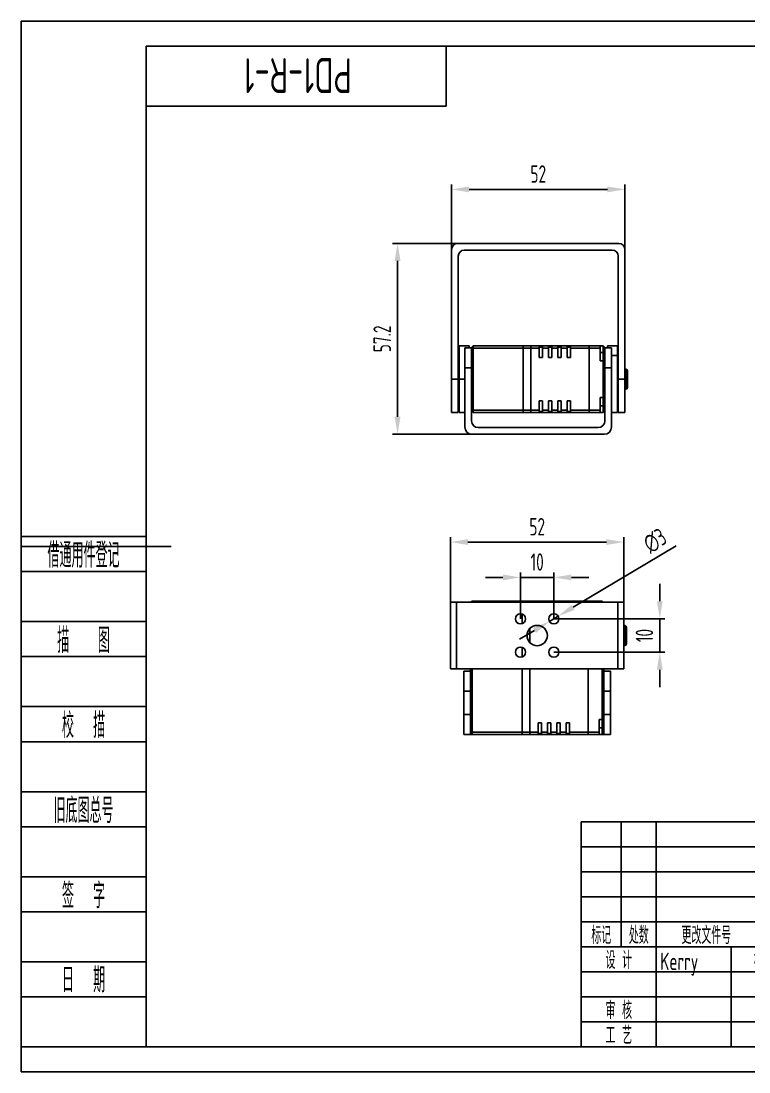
# Model space of a CAD drawing. Header units: inches. Extents: x -38 to 408, y -8 to 308.
# Drawn here: x -37.5 to 180.8, y -7.5 to 307.5 of the extents above; entities that cross this region are included whole.
import ezdxf
from ezdxf.enums import TextEntityAlignment as Align

# ---------------------------------------------------------------- set-up
doc = ezdxf.new("R2010")
doc.units = ezdxf.units.IN
doc.header["$LTSCALE"] = 1.5
doc.header["$MEASUREMENT"] = 0
for name, color, linetype in [('1轮廓实线层', 7, 'Continuous'), ('2细线层', 4, 'Continuous'), ('6文字层', 3, 'Continuous'), ('7标注层', 4, 'Continuous'), ('图框层', 7, 'Continuous')]:
    doc.layers.add(name, color=color, linetype=linetype)
doc.styles.add('PC_TEXTSTYLE', font='ISOCP.SHX', dxfattribs={"width": 0.707, "bigfont": 'GBCBIG.SHX'})
doc.dimstyles.new('GB_DIAMETER', dxfattribs={"dimtxt": 3.5, "dimasz": 3.5, "dimexe": 1, "dimexo": 0, "dimgap": 1.5, "dimtad": 1, "dimjust": 4, "dimdsep": 46, "dimtxsty": 'PC_TEXTSTYLE', "dimcen": 0, "dimclrd": 256, "dimclrt": 3, "dimadec": 0, "dimazin": 2, "dimtp": 0.1, "dimtm": 0.1, "dimtfac": 0.71, "dimtdec": 3, "dimtmove": 0, "dimatfit": 2, "dimfxl": 1, "dimtfill": 1, "dimarcsym": 0})
doc.dimstyles.new('GB_LINEAR', dxfattribs={"dimtxt": 3.5, "dimasz": 3.5, "dimexe": 1, "dimexo": 0, "dimgap": 1.5, "dimtad": 1, "dimdsep": 46, "dimtxsty": 'PC_TEXTSTYLE', "dimcen": 0, "dimclrd": 256, "dimclrt": 3, "dimadec": 0, "dimazin": 2, "dimtp": 0.1, "dimtm": 0.1, "dimtfac": 0.71, "dimtdec": 3, "dimtmove": 0, "dimatfit": 3, "dimfxl": 1, "dimtfill": 1, "dimarcsym": 0})

# ---------------------------------------------------------------- blocks, each defined once
blk = doc.blocks.new('ZwmFrameMain_A4^_^无分区图框^_^landscape')
at = {"layer": '1轮廓实线层'}
for p, q in [((0, 0), (0, 200)), ((267, 200), (0, 200)), ((-25, 100), (5, 100)), ((0, 0), (267, 0))]:
    blk.add_line(p, q, dxfattribs=at)
at = {"layer": '2细线层'}
for p, q in [((-25, -5), (-25, 205)), ((272, 205), (-25, 205)), ((-25, -5), (272, -5))]:
    blk.add_line(p, q, dxfattribs=at)
blk = doc.blocks.new('ZwmFrameMain_标题栏1')
at = {"layer": '1轮廓实线层'}
for p, q in [((-180, 0), (-180, 45)), ((0, 45), (-180, 45)), ((-172, 20), (-172, 45)), ((-165, 20), (-165, 45)), ((-145, 20), (-145, 45)), ((-130, 20), (-130, 45)), ((-120, 0), (-120, 45)), ((0, 0), (0, 45)), ((-60, 30), (0, 30)), ((-180, 20), (-60, 20)), ((-165, 0), (-165, 20)), ((-150, 0), (-150, 20)), ((-135, 0), (-135, 20)), ((-60, 15), (0, 15)), ((-180, 0), (0, 0))]:
    blk.add_line(p, q, dxfattribs=at)
at = {"layer": '1轮廓实线层', "color": 7}
for p, q in [((-60, 0), (-60, 45)), ((-180, 25), (-120, 25))]:
    blk.add_line(p, q, dxfattribs=at)
at = {"layer": '2细线层'}
for p, q in [((-180, 40), (-120, 40)), ((-180, 35), (-120, 35)), ((-180, 30), (-120, 30)), ((-90, 0), (-90, 20)), ((-75, 6), (-75, 20)), ((-180, 15), (-120, 15)), ((-120, 14), (-60, 14)), ((-112.5, 6), (-112.5, 14)), ((-105, 6), (-105, 14)), ((-97.5, 6), (-97.5, 14)), ((-180, 10), (-120, 10)), ((-180, 5), (-120, 5)), ((-120, 6), (-60, 6))]:
    blk.add_line(p, q, dxfattribs=at)
at = {"layer": '6文字层', "style": 'PC_TEXTSTYLE', "width": 0.667}
for s, p in [('标记', (-176, 22.5)), ('处数', (-168.5, 22.5)), (' 更改文件号 ', (-155, 22.5)), (' 签 字 ', (-137.5, 22.5)), (' 日期 ', (-125, 22.5)), (' 设 计 ', (-172.5, 17.51)), (' 标准化 ', (-142.5, 17.51)), (' 图 样 标 记 ', (-105, 17)), (' 重 量 ', (-82.5, 17)), (' 比 例 ', (-67.5, 17)), (' 审 核 ', (-172.5, 7.5)), (' 工 艺 ', (-172.5, 2.5)), (' 日 期 ', (-142.5, 2.5)), ('共       页', (-105, 3)), ('第       页', (-75, 3))]:
    blk.add_text(s, height=3.5, dxfattribs=at).set_placement(p, align=Align.MIDDLE)
at = {"layer": '6文字层', "style": 'PC_TEXTSTYLE', "flags": 8}
for tag, height, width, p, p2 in [('企业名称', 5, 3.445461, (-54.29, 34.82), (-5.27, 34.82)), ('产品名称或材料标记', 7, 1.034456, (-113.46, 28.64), (-66.42, 28.64)), ('图样名称', 5, 3.480264, (-54.79, 19.98), (-5.27, 19.98)), ('标准化', 3.5, 1.756036, (-133.83, 15.37), (-120.75, 15.37)), ('重量', 3.5, 2.448074, (-88.46, 7.54), (-76.55, 7.54)), ('比例', 3.5, 2.367734, (-73.35, 7.54), (-61.93, 7.54)), ('图样代号', 5, 3.489916, (-54.79, 5.63), (-5.52, 5.63)), ('审核', 3.5, 2.723972, (-163.99, 5.37), (-150.63, 5.37)), ('工艺', 3.5, 2.851598, (-164.21, 0.37), (-150.89, 0.37)), ('共几页', 3.5, 0.953151, (-108.58, 1.48), (-101.56, 1.48)), ('日期', 3.5, 2.733185, (-133.83, 0.37), (-120.75, 0.37))]:
    blk.add_attdef(tag, text='', height=height, dxfattribs=dict(at, width=width)).set_placement(p, p2, align=Align.FIT)
at = {"layer": '6文字层', "style": 'PC_TEXTSTYLE', "width": 9.901758, "flags": 8}
blk.add_attdef('设计', text='', height=3.5, rotation=359.5768, dxfattribs=at).set_placement((-164.23, 15.37), (-150.37, 15.27), align=Align.FIT)
at = {"layer": '6文字层', "color": 3, "style": 'PC_TEXTSTYLE', "width": 0.96618, "flags": 8}
blk.add_attdef('第几页', text='', height=3.5, dxfattribs=at).set_placement((-78.29, 1.5), (-71.16, 1.5), align=Align.FIT)
at = {"layer": '6文字层', "color": 0, "style": 'PC_TEXTSTYLE', "width": 0.715273, "flags": 8}
blk.add_attdef('图纸张数', text='', height=3.5, dxfattribs=at).set_placement((-2.66, -3.87), (4.46, -3.87), align=Align.FIT)
blk = doc.blocks.new('ZwmFrameMain_图样代号')
at = {"layer": '2细线层', "linetype": 'Continuous'}
for p in [(60, 0), (0, -12)]:
    blk.add_line(p, (60, -12), dxfattribs=at)
at = {"layer": '6文字层', "style": 'PC_TEXTSTYLE', "width": 2.827942}
blk.add_attdef('图样代号', text='', height=7, rotation=180, dxfattribs=at).set_placement((58.24, -2.4), (2.35, -2.4), align=Align.FIT)
blk = doc.blocks.new('ZwmFrameMain_附加栏')
at = {"layer": '2细线层'}
for p, q in [((-25, 102), (0, 102)), ((-25, 95), (0, 95)), ((-25, 85), (0, 85)), ((-25, 78), (0, 78)), ((-25, 68), (0, 68)), ((-25, 61), (0, 61)), ((-25, 51), (0, 51)), ((-25, 44), (0, 44)), ((-25, 34), (0, 34)), ((-25, 27), (0, 27)), ((-25, 17), (0, 17)), ((-25, 10), (0, 10)), ((-25, 0), (0, 0))]:
    blk.add_line(p, q, dxfattribs=at)
at = {"layer": '6文字层', "color": 3, "style": 'PC_TEXTSTYLE'}
for s, width, p in [('借通用件登记', 0.667, (-12.5, 98.5)), ('描   图', 0.6667, (-12.5, 81.5)), ('校  描', 0.667, (-12.5, 64.5)), ('旧底图总号', 0.667, (-12.5, 47.5)), ('签  字', 0.667, (-12.5, 30.5)), ('日  期', 0.667, (-12.49, 13.6))]:
    blk.add_text(s, height=5, dxfattribs=dict(at, width=width)).set_placement(p, align=Align.MIDDLE)
at = {"layer": '6文字层', "style": 'PC_TEXTSTYLE'}
for tag, width, p, p2 in [('借通用件登记', 0.671328, (-23.44, 86.36), (-1.25, 86.36)), ('描图', 2.120922, (-23.44, 69.36), (-1.25, 69.36)), ('校图', 2.149976, (-23.75, 52.06), (-1.25, 52.06)), ('旧底图总号', 0.761452, (-22.84, 35.67), (-1.86, 35.67)), ('签字', 2.026939, (-23.14, 18.37), (-1.56, 18.37)), ('日期', 1.89999, (-22.84, 1.37), (-2.17, 1.37))]:
    blk.add_attdef(tag, text='', height=5, dxfattribs=dict(at, width=width)).set_placement(p, p2, align=Align.FIT)
blk = doc.blocks.new('*D25')
at = {"layer": '7标注层', "color": 0, "lineweight": -2}
for p, q in [((91.61, 239.03), (91.61, 258.53)), ((143.61, 239.03), (143.61, 258.53))]:
    blk.add_line(p, q, dxfattribs=at)
at = {"layer": '7标注层', "lineweight": -2}
blk.add_line((96.86, 257.03), (138.36, 257.03), dxfattribs=at)
at = {"layer": '7标注层'}
for points in [[(96.86, 257.91), (96.86, 256.16), (91.61, 257.03)], [(138.36, 256.16), (138.36, 257.91), (143.61, 257.03)]]:
    blk.add_solid(points, dxfattribs=at)
at = {"layer": 'Defpoints', "color": 0}
for p in [(143.61, 257.03), (91.61, 239.03), (143.61, 239.03)]:
    blk.add_point(p, dxfattribs=at)
at = {"layer": '7标注层', "color": 3, "insert": (117.61, 261.64), "char_height": 5.25, "attachment_point": 5, "style": 'PC_TEXTSTYLE', "bg_fill": 3, "box_fill_scale": 1.25, "bg_fill_color": 257, "bg_fill_transparency": 0}
blk.add_mtext('52', dxfattribs=at)
blk = doc.blocks.new('*D26')
at = {"layer": '7标注层', "color": 0, "lineweight": -2}
for p, q in [((93.41, 240.83), (73.91, 240.83)), ((97.79, 183.63), (73.91, 183.63))]:
    blk.add_line(p, q, dxfattribs=at)
at = {"layer": '7标注层', "lineweight": -2}
blk.add_line((75.41, 235.58), (75.41, 188.88), dxfattribs=at)
at = {"layer": '7标注层'}
for points in [[(76.29, 235.58), (74.54, 235.58), (75.41, 240.83)], [(74.54, 188.88), (76.29, 188.88), (75.41, 183.63)]]:
    blk.add_solid(points, dxfattribs=at)
at = {"layer": 'Defpoints', "color": 0}
for p in [(93.41, 240.83), (75.41, 183.63), (97.79, 183.63)]:
    blk.add_point(p, dxfattribs=at)
at = {"layer": '7标注层', "color": 3, "insert": (70.8, 212.23), "char_height": 5.25, "attachment_point": 5, "rotation": 90, "style": 'PC_TEXTSTYLE', "bg_fill": 3, "box_fill_scale": 1.25, "bg_fill_color": 257, "bg_fill_transparency": 0}
blk.add_mtext('57.2', dxfattribs=at)
blk = doc.blocks.new('*D29')
at = {"layer": '7标注层', "color": 0, "lineweight": -2}
for p, q in [((91.28, 133.32), (91.28, 152.82)), ((143.28, 133.32), (143.28, 152.82))]:
    blk.add_line(p, q, dxfattribs=at)
at = {"layer": '7标注层', "lineweight": -2}
blk.add_line((96.53, 151.32), (138.03, 151.32), dxfattribs=at)
at = {"layer": '7标注层'}
for points in [[(96.53, 152.2), (96.53, 150.45), (91.28, 151.32)], [(138.03, 150.45), (138.03, 152.2), (143.28, 151.32)]]:
    blk.add_solid(points, dxfattribs=at)
at = {"layer": 'Defpoints', "color": 0}
for p in [(143.28, 151.32), (91.28, 133.32), (143.28, 133.32)]:
    blk.add_point(p, dxfattribs=at)
at = {"layer": '7标注层', "color": 3, "insert": (117.28, 155.93), "char_height": 5.25, "attachment_point": 5, "style": 'PC_TEXTSTYLE', "bg_fill": 3, "box_fill_scale": 1.25, "bg_fill_color": 257, "bg_fill_transparency": 0}
blk.add_mtext('52', dxfattribs=at)
blk = doc.blocks.new('*D30')
at = {"layer": '7标注层', "lineweight": -2}
for p, q in [((158.99, 150.16), (128.08, 131.77)), ((120.99, 127.55), (123.57, 129.09)), ((116.48, 124.87), (111.97, 122.18))]:
    blk.add_line(p, q, dxfattribs=at)
at = {"layer": '7标注层'}
for points in [[(127.63, 132.52), (128.53, 131.02), (123.57, 129.09)], [(116.93, 124.11), (116.03, 125.62), (120.99, 127.55)]]:
    blk.add_solid(points, dxfattribs=at)
at = {"layer": 'Defpoints', "color": 0}
for p in [(120.99, 127.55), (123.57, 129.09)]:
    blk.add_point(p, dxfattribs=at)
at = {"layer": '7标注层', "color": 3, "insert": (152.62, 151.74), "char_height": 5.25, "attachment_point": 5, "rotation": 30.7579, "style": 'PC_TEXTSTYLE', "bg_fill": 3, "box_fill_scale": 1.25, "bg_fill_color": 257, "bg_fill_transparency": 0}
blk.add_mtext('∅3', dxfattribs=at)
blk = doc.blocks.new('*D31')
at = {"layer": '7标注层', "color": 0, "lineweight": -2}
for p, q in [((112.28, 128.32), (112.28, 142.23)), ((122.28, 128.32), (122.28, 142.23))]:
    blk.add_line(p, q, dxfattribs=at)
at = {"layer": '7标注层', "lineweight": -2}
for p, q in [((107.03, 140.73), (101.78, 140.73)), ((112.28, 140.73), (122.28, 140.73)), ((127.53, 140.73), (132.78, 140.73))]:
    blk.add_line(p, q, dxfattribs=at)
at = {"layer": '7标注层'}
for points in [[(107.03, 139.86), (107.03, 141.61), (112.28, 140.73)], [(127.53, 141.61), (127.53, 139.86), (122.28, 140.73)]]:
    blk.add_solid(points, dxfattribs=at)
at = {"layer": 'Defpoints', "color": 0}
for p in [(112.28, 128.32), (122.28, 128.32)]:
    blk.add_point(p, dxfattribs=at)
at = {"layer": '7标注层', "color": 3, "insert": (117.28, 145.35), "char_height": 5.25, "attachment_point": 5, "style": 'PC_TEXTSTYLE', "bg_fill": 3, "box_fill_scale": 1.25, "bg_fill_color": 257, "bg_fill_transparency": 0}
blk.add_mtext('10', dxfattribs=at)
at = {"layer": 'Defpoints', "color": 0}
blk.add_point((122.28, 140.73), dxfattribs=at)
blk = doc.blocks.new('*D32')
at = {"layer": '7标注层', "lineweight": -2}
for p, q in [((154.05, 133.57), (154.05, 138.82)), ((154.05, 128.32), (154.05, 118.32)), ((154.05, 113.07), (154.05, 107.82))]:
    blk.add_line(p, q, dxfattribs=at)
at = {"layer": '7标注层', "color": 0, "lineweight": -2}
for p, q in [((122.28, 128.32), (155.55, 128.32)), ((122.28, 118.32), (155.55, 118.32))]:
    blk.add_line(p, q, dxfattribs=at)
at = {"layer": '7标注层'}
for points in [[(153.18, 133.57), (154.93, 133.57), (154.05, 128.32)], [(154.93, 113.07), (153.18, 113.07), (154.05, 118.32)]]:
    blk.add_solid(points, dxfattribs=at)
at = {"layer": 'Defpoints', "color": 0}
for p in [(122.28, 128.32), (122.28, 118.32)]:
    blk.add_point(p, dxfattribs=at)
at = {"layer": '7标注层', "color": 3, "insert": (149.44, 123.32), "char_height": 5.25, "attachment_point": 5, "rotation": 90, "style": 'PC_TEXTSTYLE', "bg_fill": 3, "box_fill_scale": 1.25, "bg_fill_color": 257, "bg_fill_transparency": 0}
blk.add_mtext('10', dxfattribs=at)
at = {"layer": 'Defpoints', "color": 0}
blk.add_point((154.05, 118.32), dxfattribs=at)

msp = doc.modelspace()

# ---------------------------------------------------------------- linework, layer by layer
at = {"color": 7, "linetype": 'Continuous', "lineweight": 25}
for p, q in [((141.814, 240.832), (93.414, 240.832)), ((91.614, 200.133), (91.614, 239.032)), ((93.614, 200.133), (93.614, 237.032)), ((139.814, 238.832), (95.414, 238.832)), ((141.614, 200.133), (141.614, 237.032)), ((143.614, 200.133), (143.614, 239.032)), ((96.839, 210.133), (93.839, 210.133)), ((93.839, 200.133), (93.839, 210.133)), ((97.589, 209.514), (95.589, 209.514)), ((95.589, 203.514), (95.589, 209.514)), ((96.839, 210.133), (96.839, 209.514)), ((97.589, 209.633), (98.089, 210.133)), ((97.589, 209.633), (97.589, 209.433)), ((97.589, 209.433), (97.589, 205.912)), ((98.089, 209.433), (97.589, 209.433)), ((98.089, 210.133), (113.089, 210.133)), ((98.089, 209.433), (98.089, 190.833)), ((113.089, 209.433), (98.089, 209.433)), ((113.089, 210.133), (115.389, 210.133)), ((113.089, 210.133), (113.089, 209.433)), ((115.389, 209.433), (113.089, 209.433)), ((113.089, 209.433), (113.089, 190.833)), ((115.389, 209.433), (115.389, 210.133)), ((115.389, 210.133), (117.889, 210.133)), ((115.389, 190.833), (115.389, 209.433)), ((117.889, 209.433), (115.389, 209.433)), ((117.889, 209.433), (117.889, 210.133)), ((117.889, 210.133), (118.889, 210.133)), ((117.889, 209.883), (118.889, 209.883)), ((118.889, 209.783), (117.889, 209.783)), ((117.889, 206.633), (117.889, 209.433)), ((118.889, 210.133), (120.689, 210.133)), ((118.889, 210.133), (118.889, 209.433)), ((118.889, 209.433), (118.889, 206.633)), ((120.689, 209.433), (118.889, 209.433)), ((120.689, 209.433), (120.689, 210.133)), ((120.689, 210.133), (121.689, 210.133)), ((120.689, 209.883), (121.689, 209.883)), ((121.689, 209.783), (120.689, 209.783)), ((120.689, 206.633), (120.689, 209.433)), ((121.689, 210.133), (123.489, 210.133)), ((121.689, 210.133), (121.689, 209.433)), ((121.689, 209.433), (121.689, 206.633)), ((123.489, 209.433), (121.689, 209.433)), ((123.489, 209.433), (123.489, 210.133)), ((123.489, 210.133), (124.489, 210.133)), ((123.489, 209.883), (124.489, 209.883)), ((124.489, 209.783), (123.489, 209.783)), ((123.489, 206.633), (123.489, 209.433)), ((124.489, 210.133), (126.289, 210.133)), ((124.489, 210.133), (124.489, 209.433)), ((124.489, 209.433), (124.489, 206.633)), ((126.289, 209.433), (124.489, 209.433)), ((126.289, 209.433), (126.289, 210.133)), ((126.289, 210.133), (127.289, 210.133)), ((126.289, 209.883), (127.289, 209.883)), ((127.289, 209.783), (126.289, 209.783)), ((126.289, 206.633), (126.289, 209.433)), ((127.289, 210.133), (132.889, 210.133)), ((127.289, 210.133), (127.289, 209.433)), ((127.289, 209.433), (127.289, 206.633)), ((132.889, 209.433), (127.289, 209.433)), ((132.889, 210.133), (136.189, 210.133)), ((132.889, 210.133), (132.889, 209.433)), ((136.189, 209.433), (132.889, 209.433)), ((132.889, 209.433), (132.889, 190.833)), ((136.189, 209.433), (136.189, 210.133)), ((137.089, 210.133), (136.189, 210.133)), ((136.189, 205.633), (136.189, 209.433)), ((136.189, 208.133), (137.089, 208.133)), ((137.589, 209.633), (137.089, 210.133)), ((137.089, 208.133), (137.089, 210.133)), ((137.089, 208.133), (137.589, 208.133)), ((137.589, 209.43), (137.589, 209.633)), ((137.589, 203.514), (137.589, 209.514)), ((139.589, 209.514), (137.589, 209.514)), ((141.389, 210.133), (138.389, 210.133)), ((138.389, 209.514), (138.389, 210.133)), ((139.589, 209.514), (139.589, 203.514)), ((141.389, 210.133), (141.389, 207.204)), ((93.839, 205.133), (93.614, 205.133)), ((97.589, 205.912), (97.589, 203.514)), ((118.889, 206.633), (117.889, 206.633)), ((121.689, 206.633), (120.689, 206.633)), ((124.489, 206.633), (123.489, 206.633)), ((127.289, 206.633), (126.289, 206.633)), ((137.089, 205.633), (136.189, 205.633)), ((137.089, 194.633), (137.089, 205.633)), ((137.089, 205.633), (137.589, 205.133)), ((141.389, 207.204), (141.389, 190.133)), ((141.614, 205.133), (141.389, 205.133)), ((97.589, 203.514), (95.589, 203.514)), ((95.589, 203.514), (95.589, 185.833)), ((97.589, 203.514), (97.589, 187.633)), ((139.589, 203.514), (137.589, 203.514)), ((137.589, 187.633), (137.589, 203.514)), ((139.589, 203.514), (139.589, 185.833)), ((143.889, 203.133), (143.614, 203.133)), ((144.389, 200.133), (144.389, 202.633)), ((93.614, 200.133), (91.614, 200.133)), ((91.614, 190.131), (91.614, 200.133)), ((93.614, 190.131), (93.614, 200.133)), ((93.839, 190.133), (93.839, 200.133)), ((141.614, 200.133), (143.614, 200.133)), ((141.614, 190.131), (141.614, 200.133)), ((143.614, 190.131), (143.614, 200.133)), ((143.889, 200.133), (144.389, 200.133)), ((144.389, 197.633), (144.389, 200.133)), ((143.614, 197.133), (143.889, 197.133)), ((93.614, 195.133), (93.839, 195.133)), ((118.889, 193.633), (117.889, 193.633)), ((117.889, 193.633), (117.889, 190.833)), ((118.889, 190.833), (118.889, 193.633)), ((121.689, 193.633), (120.689, 193.633)), ((120.689, 193.633), (120.689, 190.833)), ((121.689, 190.833), (121.689, 193.633)), ((124.489, 193.633), (123.489, 193.633)), ((123.489, 193.633), (123.489, 190.833)), ((124.489, 190.833), (124.489, 193.633)), ((127.289, 193.633), (126.289, 193.633)), ((126.289, 193.633), (126.289, 190.833)), ((127.289, 190.833), (127.289, 193.633)), ((137.089, 194.633), (136.189, 194.633)), ((136.189, 190.833), (136.189, 194.633)), ((137.589, 195.133), (137.089, 194.633)), ((141.389, 195.133), (141.614, 195.133)), ((91.614, 190.131), (93.614, 190.131)), ((93.839, 190.133), (95.589, 190.133)), ((97.589, 190.833), (98.089, 190.833)), ((98.089, 190.133), (97.589, 190.633)), ((98.089, 190.833), (113.089, 190.833)), ((113.089, 190.133), (98.089, 190.133)), ((113.089, 190.833), (115.389, 190.833)), ((113.089, 190.833), (113.089, 190.133)), ((115.389, 190.133), (113.089, 190.133)), ((115.389, 190.133), (115.389, 190.833)), ((115.389, 190.833), (117.889, 190.833)), ((117.889, 190.133), (115.389, 190.133)), ((117.889, 190.833), (117.889, 190.133)), ((117.889, 190.483), (118.889, 190.483)), ((118.889, 190.383), (117.889, 190.383)), ((117.889, 190.133), (118.889, 190.133)), ((118.889, 190.833), (120.689, 190.833)), ((118.889, 190.133), (118.889, 190.833)), ((120.689, 190.133), (118.889, 190.133)), ((120.689, 190.833), (120.689, 190.133)), ((120.689, 190.483), (121.689, 190.483)), ((121.689, 190.383), (120.689, 190.383)), ((120.689, 190.133), (121.689, 190.133)), ((121.689, 190.833), (123.489, 190.833)), ((121.689, 190.133), (121.689, 190.833)), ((123.489, 190.133), (121.689, 190.133)), ((123.489, 190.833), (123.489, 190.133)), ((123.489, 190.483), (124.489, 190.483)), ((124.489, 190.383), (123.489, 190.383)), ((123.489, 190.133), (124.489, 190.133)), ((124.489, 190.833), (126.289, 190.833)), ((124.489, 190.133), (124.489, 190.833)), ((126.289, 190.133), (124.489, 190.133)), ((126.289, 190.833), (126.289, 190.133)), ((126.289, 190.483), (127.289, 190.483)), ((127.289, 190.383), (126.289, 190.383)), ((126.289, 190.133), (127.289, 190.133)), ((127.289, 190.833), (132.889, 190.833)), ((127.289, 190.133), (127.289, 190.833)), ((132.889, 190.133), (127.289, 190.133)), ((132.889, 190.833), (136.189, 190.833)), ((132.889, 190.833), (132.889, 190.133)), ((136.189, 190.133), (132.889, 190.133)), ((137.089, 192.133), (136.189, 192.133)), ((136.189, 190.133), (136.189, 190.833)), ((137.089, 190.133), (136.189, 190.133)), ((137.589, 192.133), (137.089, 192.133)), ((137.089, 190.133), (137.089, 192.133)), ((137.089, 190.133), (137.589, 190.633)), ((139.589, 190.133), (141.389, 190.133)), ((141.614, 190.131), (143.614, 190.131)), ((137.389, 183.633), (97.789, 183.633)), ((135.589, 185.633), (99.589, 185.633)), ((91.279, 113.317), (91.279, 133.32)), ((91.279, 133.32), (93.079, 133.32)), ((93.079, 133.32), (93.079, 113.317)), ((93.079, 133.32), (141.479, 133.32)), ((97.431, 133.32), (97.754, 133.643)), ((97.754, 133.643), (112.754, 133.643)), ((112.754, 133.643), (115.054, 133.643)), ((112.754, 133.643), (112.754, 133.32)), ((115.054, 133.32), (115.054, 133.643)), ((115.054, 133.643), (117.554, 133.643)), ((117.554, 133.643), (117.554, 133.32)), ((118.554, 133.643), (117.554, 133.643)), ((118.554, 133.393), (117.554, 133.393)), ((117.554, 133.393), (118.554, 133.393)), ((118.554, 133.643), (120.354, 133.643)), ((118.554, 133.32), (118.554, 133.643)), ((120.354, 133.643), (120.354, 133.32)), ((121.354, 133.643), (120.354, 133.643)), ((121.354, 133.393), (120.354, 133.393)), ((120.354, 133.393), (121.354, 133.393)), ((121.354, 133.643), (123.154, 133.643)), ((121.354, 133.32), (121.354, 133.643)), ((123.154, 133.643), (123.154, 133.32)), ((124.154, 133.643), (123.154, 133.643)), ((124.154, 133.393), (123.154, 133.393)), ((123.154, 133.393), (124.154, 133.393)), ((124.154, 133.643), (125.954, 133.643)), ((124.154, 133.32), (124.154, 133.643)), ((125.954, 133.643), (125.954, 133.32)), ((126.954, 133.643), (125.954, 133.643)), ((126.954, 133.393), (125.954, 133.393)), ((125.954, 133.393), (126.954, 133.393)), ((126.954, 133.643), (132.554, 133.643)), ((126.954, 133.32), (126.954, 133.643)), ((132.554, 133.643), (135.854, 133.643)), ((132.554, 133.643), (132.554, 133.32)), ((135.854, 133.32), (135.854, 133.643)), ((136.754, 133.643), (135.854, 133.643)), ((137.077, 133.32), (136.754, 133.643)), ((136.754, 133.32), (136.754, 133.643)), ((141.479, 113.317), (141.479, 133.32)), ((141.479, 133.32), (143.279, 133.32)), ((143.279, 133.32), (143.279, 113.317)), ((112.754, 129.741), (112.754, 126.896)), ((143.554, 126.318), (143.279, 126.318)), ((143.554, 120.318), (143.554, 126.318)), ((115.054, 121.232), (115.054, 125.404)), ((144.054, 120.818), (144.054, 125.818)), ((112.754, 119.741), (112.754, 116.896)), ((143.554, 120.318), (143.279, 120.318)), ((93.079, 113.317), (91.279, 113.317)), ((141.479, 113.317), (93.079, 113.317)), ((95.254, 106.643), (95.254, 112.643)), ((95.254, 112.643), (97.254, 112.643)), ((97.254, 113.317), (97.254, 94.343)), ((97.754, 113.317), (97.754, 94.343)), ((112.754, 113.317), (112.754, 94.343)), ((115.054, 94.343), (115.054, 113.317)), ((132.554, 113.317), (132.554, 94.343)), ((136.754, 98.143), (136.754, 113.317)), ((137.254, 98.643), (137.254, 113.317)), ((137.254, 112.643), (139.254, 112.643)), ((139.254, 112.643), (139.254, 106.643)), ((143.279, 113.317), (141.479, 113.317)), ((95.254, 106.643), (97.254, 106.643)), ((95.254, 99.643), (95.254, 106.643)), ((137.254, 106.643), (139.254, 106.643)), ((139.254, 106.643), (139.254, 99.643)), ((97.254, 99.643), (95.254, 99.643)), ((95.254, 93.643), (95.254, 99.643)), ((136.754, 98.143), (135.854, 98.143)), ((135.854, 94.343), (135.854, 98.143)), ((137.254, 98.643), (136.754, 98.143)), ((139.254, 99.643), (137.254, 99.643)), ((137.254, 93.643), (137.254, 98.643)), ((139.254, 99.643), (139.254, 93.643)), ((117.554, 97.143), (118.554, 97.143)), ((117.554, 97.143), (117.554, 94.343)), ((118.554, 97.143), (118.554, 94.343)), ((120.354, 97.143), (121.354, 97.143)), ((120.354, 97.143), (120.354, 94.343)), ((121.354, 97.143), (121.354, 94.343)), ((123.154, 97.143), (124.154, 97.143)), ((123.154, 97.143), (123.154, 94.343)), ((124.154, 97.143), (124.154, 94.343)), ((125.954, 97.143), (126.954, 97.143)), ((125.954, 97.143), (125.954, 94.343)), ((126.954, 97.143), (126.954, 94.343)), ((136.754, 95.643), (135.854, 95.643)), ((137.254, 95.643), (136.754, 95.643)), ((136.754, 93.643), (136.754, 95.643)), ((97.254, 93.643), (95.254, 93.643)), ((97.254, 94.343), (97.754, 94.343)), ((97.254, 94.343), (97.254, 94.143)), ((97.254, 94.143), (97.254, 93.643)), ((97.754, 93.643), (97.254, 94.143)), ((97.754, 93.643), (97.254, 93.643)), ((97.754, 94.343), (112.754, 94.343)), ((112.754, 93.643), (97.754, 93.643)), ((112.754, 93.643), (99.254, 93.643)), ((112.754, 94.343), (115.054, 94.343)), ((112.754, 94.343), (112.754, 93.643)), ((115.054, 93.643), (112.754, 93.643)), ((115.054, 93.643), (115.054, 94.343)), ((115.054, 94.343), (117.554, 94.343)), ((117.554, 93.643), (115.054, 93.643)), ((117.554, 93.643), (117.554, 94.343)), ((117.554, 93.993), (118.554, 93.993)), ((118.554, 93.893), (117.554, 93.893)), ((118.554, 93.643), (117.554, 93.643)), ((118.554, 94.343), (120.354, 94.343)), ((118.554, 94.343), (118.554, 93.643)), ((120.354, 93.643), (118.554, 93.643)), ((120.354, 93.643), (120.354, 94.343)), ((120.354, 93.993), (121.354, 93.993)), ((121.354, 93.893), (120.354, 93.893)), ((121.354, 93.643), (120.354, 93.643)), ((121.354, 94.343), (123.154, 94.343)), ((121.354, 94.343), (121.354, 93.643)), ((123.154, 93.643), (121.354, 93.643)), ((123.154, 93.643), (123.154, 94.343)), ((123.154, 93.993), (124.154, 93.993)), ((124.154, 93.893), (123.154, 93.893)), ((124.154, 93.643), (123.154, 93.643)), ((124.154, 94.343), (125.954, 94.343)), ((124.154, 94.343), (124.154, 93.643)), ((125.954, 93.643), (124.154, 93.643)), ((125.954, 93.643), (125.954, 94.343)), ((125.954, 93.993), (126.954, 93.993)), ((126.954, 93.893), (125.954, 93.893)), ((126.954, 93.643), (125.954, 93.643)), ((126.954, 94.343), (132.554, 94.343)), ((126.954, 94.343), (126.954, 93.643)), ((132.554, 93.643), (126.954, 93.643)), ((132.554, 94.343), (135.854, 94.343)), ((132.554, 94.343), (132.554, 93.643)), ((135.854, 93.643), (132.554, 93.643)), ((135.854, 93.643), (135.854, 94.343)), ((136.754, 93.643), (135.854, 93.643)), ((136.754, 93.643), (137.254, 94.143)), ((137.254, 93.643), (136.754, 93.643)), ((139.254, 93.643), (137.254, 93.643))]:
    msp.add_line(p, q, dxfattribs=at)
at = {"color": 1, "linetype": 'Continuous', "lineweight": 25}
for p, q in [((139.589, 207.204), (141.389, 207.204)), ((141.614, 203.669), (141.389, 203.669)), ((143.889, 200.133), (143.889, 203.133)), ((93.614, 200.133), (93.839, 200.133)), ((93.839, 200.133), (95.589, 200.133)), ((143.889, 200.133), (143.614, 200.133)), ((143.889, 197.133), (143.889, 200.133))]:
    msp.add_line(p, q, dxfattribs=at)
at = {"color": 7, "linetype": 'Continuous', "lineweight": 25}
for centre, radius, start, end in [((93.414, 239.032), 1.8, 90, 180), ((141.814, 239.032), 1.8, 0, 90), ((95.414, 237.032), 1.8, 90, 180), ((139.814, 237.032), 1.8, 0, 90), ((143.889, 202.633), 0.5, 0, 90), ((143.889, 197.633), 0.5, 270, 0), ((99.589, 187.633), 2, 180, 270), ((135.589, 187.633), 2, 270, 0), ((97.789, 185.833), 2.2, 180, 270), ((137.389, 185.833), 2.2, 270, 0), ((112.279, 128.318), 1.5, 90, 270), ((112.279, 128.318), 1.5, 270, 90), ((122.279, 128.318), 1.5, 90, 270), ((122.279, 128.318), 1.5, 270, 90), ((117.279, 123.318), 3.05, 90, 270), ((117.279, 123.318), 3.05, 270, 90), ((143.554, 125.818), 0.5, 0, 90), ((112.279, 118.318), 1.5, 90, 270), ((112.279, 118.318), 1.5, 270, 90), ((122.279, 118.318), 1.5, 90, 270), ((122.279, 118.318), 1.5, 270, 90), ((143.554, 120.818), 0.5, 270, 0)]:
    msp.add_arc(centre, radius, start, end, dxfattribs=at)
for points in [[(98.089, 210.133), (98.089, 210.123), (98.089, 210.101), (98.089, 209.94), (98.089, 209.708), (98.089, 209.525), (98.089, 209.433)], [(137.089, 205.633), (137.089, 205.642), (137.089, 205.661), (137.089, 205.81), (137.089, 206.041), (137.089, 206.354), (137.089, 206.735), (137.089, 207.17), (137.089, 207.642), (137.089, 207.969), (137.089, 208.133)], [(137.089, 192.133), (137.089, 192.297), (137.089, 192.624), (137.089, 193.096), (137.089, 193.531), (137.089, 193.912), (137.089, 194.225), (137.089, 194.456), (137.089, 194.605), (137.089, 194.624), (137.089, 194.633)], [(137.589, 192.133), (137.589, 192.329), (137.589, 192.722), (137.589, 193.288), (137.589, 193.811), (137.589, 194.268), (137.589, 194.644), (137.589, 194.921), (137.589, 195.1), (137.589, 195.122), (137.589, 195.133)], [(98.089, 190.833), (98.089, 190.741), (98.089, 190.558), (98.089, 190.326), (98.089, 190.165), (98.089, 190.144), (98.089, 190.133)], [(136.754, 95.643), (136.754, 95.807), (136.754, 96.134), (136.754, 96.606), (136.754, 97.041), (136.754, 97.422), (136.754, 97.736), (136.754, 97.967), (136.754, 98.115), (136.754, 98.134), (136.754, 98.143)], [(97.754, 94.343), (97.754, 94.252), (97.754, 94.068), (97.754, 93.837), (97.754, 93.675), (97.754, 93.654), (97.754, 93.643)]]:
    msp.add_open_spline(points, degree=3, dxfattribs=at)
for points, knots in [([(137.589, 205.133), (137.589, 205.144), (137.589, 205.167), (137.589, 205.345), (137.589, 205.622), (137.589, 205.998), (137.589, 206.456), (137.589, 206.978), (137.589, 207.544), (137.589, 207.937), (137.589, 208.133)], [0, 0, 0, 0, 0.12500007, 0.25000013, 0.37500016, 0.50000017, 0.62500016, 0.75000013, 0.87500007, 1, 1, 1, 1]), ([(97.754, 133.643), (97.754, 133.632), (97.754, 133.61), (97.754, 133.481), (97.754, 133.361), (97.754, 133.32)], [0, 0, 0, 0, 0.39673211, 0.79346422, 1, 1, 1, 1]), ([(137.254, 95.643), (137.254, 95.84), (137.254, 96.232), (137.254, 96.799), (137.254, 97.321), (137.254, 97.778), (137.254, 98.154), (137.254, 98.431), (137.254, 98.61), (137.254, 98.632), (137.254, 98.643)], [0, 0, 0, 0, 0.12500007, 0.25000013, 0.37500016, 0.50000017, 0.62500016, 0.75000013, 0.87500007, 1, 1, 1, 1])]:
    msp.add_open_spline(points, degree=3, knots=knots, dxfattribs=at)

# ---------------------------------------------------------------- block references
at = {"layer": '图框层', "xscale": 1.5, "yscale": 1.5, "zscale": 1.5}
for name in ['ZwmFrameMain_A4^_^无分区图框^_^landscape', 'ZwmFrameMain_附加栏']:
    msp.add_blockref(name, (0, 0), dxfattribs=at)
at = {"layer": '图框层'}
ref = msp.add_blockref('ZwmFrameMain_图样代号', (0, 300), dxfattribs=dict(at, xscale=1.5, yscale=1.5, zscale=1.5))
ref.add_attrib('图样代号', 'PD1-R-1', dxfattribs={"layer": '6文字层', "height": 10.5, "rotation": 180, "style": 'PC_TEXTSTYLE', "width": 0.707}).set_placement((45.439, 296.395), align=Align.CENTER)
ref = msp.add_blockref('ZwmFrameMain_标题栏1', (400.5, 0), dxfattribs=dict(at, xscale=1.5, yscale=1.5, zscale=1.5))
ref.add_attrib('产品名称或材料标记', '装配', dxfattribs={"layer": '6文字层', "height": 10.5, "style": 'PC_TEXTSTYLE', "width": 0.707}).set_placement((265.587, 42.953), align=Align.CENTER)
ref.add_attrib('设计', 'Kerry', (154.157, 23.057), dxfattribs={"layer": '6文字层', "height": 5.25, "rotation": 359.57685, "style": 'PC_TEXTSTYLE', "width": 0.707})
ref.add_attrib('日期', '2024/9/10', dxfattribs={"layer": '6文字层', "height": 5.25, "style": 'PC_TEXTSTYLE', "width": 0.617408}).set_placement((199.748, 0.557), (219.372, 0.557), align=Align.FIT)
ref.add_attrib('图样名称', '简易云台外观尺寸', dxfattribs={"layer": '6文字层', "height": 7.5, "style": 'PC_TEXTSTYLE', "width": 0.707}).set_placement((355.46, 29.966), align=Align.CENTER)
ref.add_attrib('图样代号', 'PD1-R-1', dxfattribs={"layer": '6文字层', "height": 7.5, "style": 'PC_TEXTSTYLE', "width": 0.707}).set_placement((355.274, 8.446), align=Align.CENTER)
ref.add_attrib('比例', '1:1.5', dxfattribs={"layer": '6文字层', "height": 5.25, "style": 'PC_TEXTSTYLE', "width": 0.707}).set_placement((299.038, 11.314), align=Align.CENTER)

# ---------------------------------------------------------------- next in the draw order: dimensions: what is measured, and where the dimension line sits
at = {"layer": '7标注层'}
for base, p1, p2, picture, middle in [((143.614, 257.032), (91.614, 239.032), (143.614, 239.032), '*D25', (117.614, 261.645)), ((143.279, 151.32), (91.279, 133.32), (143.279, 133.32), '*D29', (117.279, 155.933))]:
    dim = msp.add_linear_dim(base=base, p1=p1, p2=p2, dimstyle='GB_LINEAR', override={"dimscale": 1.5, "dimgap": 1.5, "dimtad": 1, "dimjust": 0, "dimdec": 2, "dimlfac": 1, "dimse1": 0, "dimse2": 0, "dimsd1": 0, "dimsd2": 0, "dimclrd": 256, "dimclre": 0, "dimtofl": 1, "dimtvp": 0.1}, dxfattribs=at)
    dim.commit()
    dim.dimension.update_dxf_attribs({"geometry": picture, "text_midpoint": middle})

# ---------------------------------------------------------------- next in the draw order: dimensions: what is measured, and where the dimension line sits
dim = msp.add_linear_dim(base=(75.414, 183.633), p1=(93.414, 240.832), p2=(97.789, 183.633), angle=90, dimstyle='GB_LINEAR', override={"dimscale": 1.5, "dimgap": 1.5, "dimtad": 1, "dimjust": 0, "dimdec": 2, "dimlfac": 1, "dimse1": 0, "dimse2": 0, "dimsd1": 0, "dimsd2": 0, "dimclrd": 256, "dimclre": 0, "dimtofl": 1, "dimtvp": 0.1}, dxfattribs=at)
dim.commit()
dim.dimension.update_dxf_attribs({"geometry": '*D26', "text_midpoint": (70.801, 212.233)})
dim = msp.add_diameter_dim_2p(p1=(120.99, 127.551), p2=(123.568, 129.085), dimstyle='GB_DIAMETER', override={"dimscale": 1.5, "dimgap": 1.5, "dimtad": 1, "dimjust": 4, "dimtih": 0, "dimtoh": 0, "dimdec": 2, "dimlfac": 1, "dimse1": 0, "dimse2": 0, "dimsd1": 0, "dimsd2": 0, "dimtix": 0, "dimtofl": 1, "dimatfit": 0, "dimtvp": 0.1}, dxfattribs=at)
dim.commit()
dim.dimension.update_dxf_attribs({"geometry": '*D30', "text_midpoint": (154.978, 147.779), "dimtype": 163})

# ---------------------------------------------------------------- next in the draw order: dimensions: what is measured, and where the dimension line sits
dim = msp.add_linear_dim(base=(122.279, 140.734), p1=(112.279, 128.318), p2=(122.279, 128.318), dimstyle='GB_LINEAR', override={"dimscale": 1.5, "dimgap": 1.5, "dimtad": 1, "dimjust": 0, "dimdec": 2, "dimlfac": 1, "dimse1": 0, "dimse2": 0, "dimsd1": 0, "dimsd2": 0, "dimclrd": 256, "dimclre": 0, "dimtofl": 1, "dimtvp": 0.1}, dxfattribs=at)
dim.commit()
dim.dimension.update_dxf_attribs({"geometry": '*D31', "text_midpoint": (117.279, 145.349)})

# ---------------------------------------------------------------- next in the draw order: dimensions: what is measured, and where the dimension line sits
dim = msp.add_linear_dim(base=(154.055, 118.318), p1=(122.279, 128.318), p2=(122.279, 118.318), angle=90, dimstyle='GB_LINEAR', override={"dimscale": 1.5, "dimgap": 1.5, "dimtad": 1, "dimjust": 0, "dimdec": 2, "dimlfac": 1, "dimse1": 0, "dimse2": 0, "dimsd1": 0, "dimsd2": 0, "dimclrd": 256, "dimclre": 0, "dimtofl": 1, "dimtvp": 0.1}, dxfattribs=at)
dim.commit()
dim.dimension.update_dxf_attribs({"geometry": '*D32', "text_midpoint": (149.44, 123.318)})

doc.saveas('drawing.dxf')
